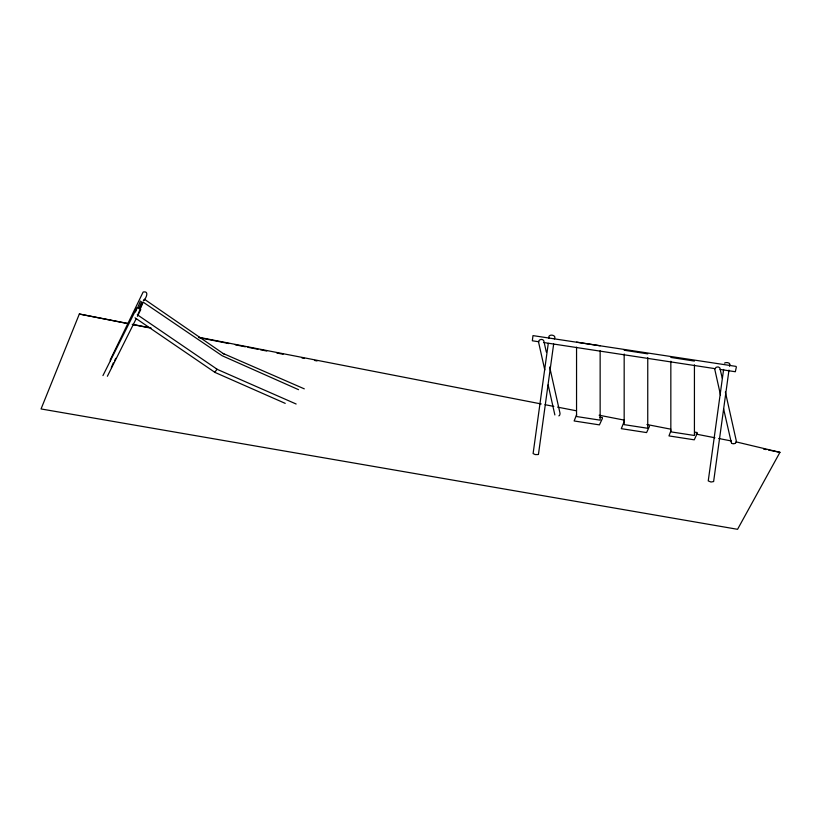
<?xml version="1.0" encoding="UTF-8"?>
<svg xmlns="http://www.w3.org/2000/svg" width="821" height="821" viewBox="0 0 821 821"><rect width="100%" height="100%" fill="white"/><g stroke="black" fill="none" stroke-linecap="round" stroke-linejoin="round"><path stroke-width="1.23" d="M576.558 347.15L576.547 416.524L600.141 420.167L600.141 350.793M624.176 354.005L624.165 424.642L647.748 428.285L647.759 357.648M670.839 361.209L670.839 431.846L694.422 435.489L694.433 364.852M735.637 442.981L736.283 440.805L725.364 392.017M548.284 343.363L533.106 453.561L535.148 454.557L538.145 454.557M548.982 338.293C547.207 333.336 557.295 334.681 554.36 338.94M538.473 454.208L553.662 344.009M723.609 369.44L708.246 480.911L710.996 482.019L713.623 481.558L728.986 370.086M729.51 366.289C731.768 362.769 726.349 361.784 724.481 363.108M214.804 372.324L215.102 371.615M128.425 323.577L79.339 314.022L41.05 408.95L737.556 529.309L779.95 452.32L736.314 441.934M111.338 367.592L113.298 362.903M135.465 311.959L136.933 308.439M137.99 306.91L140.442 301.04M138.79 308.655L141.725 301.615M137.569 315.274L143.152 302.138L222.163 355.739L298.536 389.667M559.799 415.005L560.025 413.322L549.67 367.049M576.599 414.728L574.136 420.968L599.422 424.878L602.368 418.525L602.368 417.581L599.843 417.191M624.247 421.378L621.302 428.665L646.579 432.575L649.524 426.232M670.942 430.727L668.971 435.91L694.258 439.82L697.203 433.467L697.203 432.523L694.669 432.133M224.061 354.108L144.517 299.306L143.367 300.496M114.632 360.614L115.751 358.315M139.765 308.758L142.556 303M143.675 300.691C146.446 297.797 149.33 290.655 143.152 292.009L110.199 359.998L110.527 360.84M223.158 353.492L304.293 388.846M102.943 375.597L136.922 307.742L138.667 307.629M107.377 376.264L136.255 318.589M137.384 316.331L140.791 309.548M216.292 368.957L296.145 404.014M558.844 415.898L559.388 415.498M735.093 443.381L733.758 443.802M538.822 341.772L532.336 340.777L532.993 335.615L736.027 366.392L736.355 367.028L735.339 371.739L720.12 369.419M543.892 342.552L715.05 368.65M576.558 342.111L600.151 345.754M624.176 350.228L647.759 353.861M670.849 357.433L694.433 361.066M132.202 324.316L151.074 327.99M198.908 337.298L541.234 403.953M545.011 404.681L553.816 406.405M557.592 407.134L576.475 410.808M599.125 415.221L624.299 420.126M646.948 424.529L670.86 429.188M696.034 434.093L714.917 437.767M718.693 438.496L731.275 440.949M79.339 314.022L128.394 323.71M133.423 324.695L148.519 327.682M198.836 337.616L229.018 343.568M235.309 344.81L245.376 346.801M247.891 347.293L257.948 349.284M260.462 349.777L266.753 351.019M276.821 353.009L283.112 354.241M301.974 357.966L304.488 358.469M314.556 360.45L317.07 360.953M763.602 449.087L766.116 449.59M768.63 450.082L779.95 452.32M733.061 443.792L731.839 443.34M214.815 372.344L285.215 403.368M137.292 314.73L216.929 369.111L216.405 370.209L214.671 372.2L135.034 317.819M731.398 442.93L723.558 408.653M722.285 378.265L719.76 367.757L718.098 366.895L716.066 367.305L714.773 369.327L720.479 394.901M546.314 352.035L543.789 340.787C542.702 338.18 537.858 339.586 538.627 342.408L544.785 369.922M548.151 384.936L554.863 414.954"/></g></svg>
